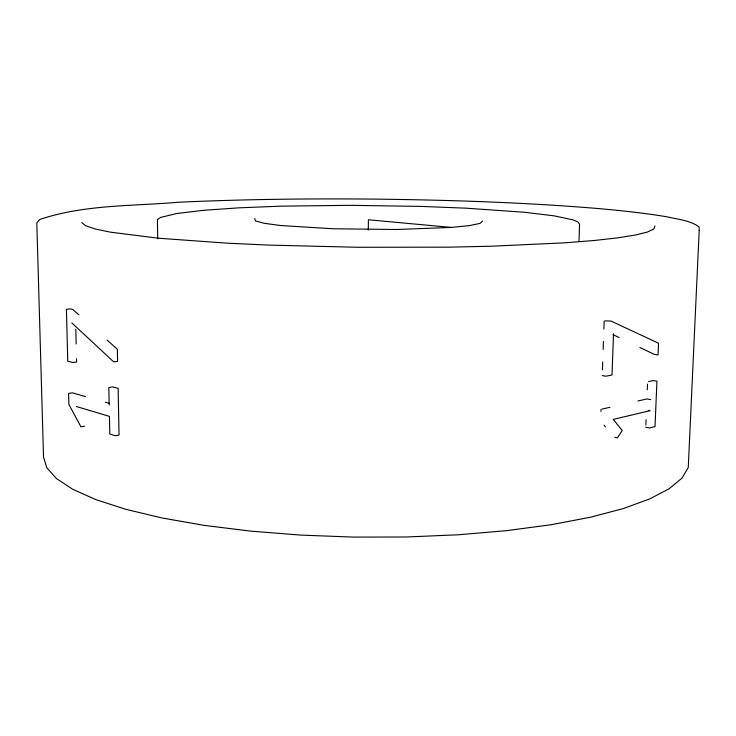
<?xml version="1.0" encoding="UTF-8"?>
<svg xmlns="http://www.w3.org/2000/svg" width="736" height="736" viewBox="0 0 736 736"><rect width="100%" height="100%" fill="white"/><g stroke="black" fill="none" stroke-linecap="round" stroke-linejoin="round"><path stroke-width="1.1" d="M368.304 230.074L368.396 219.77L451.334 227.424L469.568 225.575L480.093 223.376L482.558 221.03M578.993 241.38L579.554 224.305L578.11 222.088L573.178 219.917L554.006 215.832L524.446 212.262L466.035 208.178L421.121 206.411L350.115 205.326L280.858 206.172L239.108 207.819L203.522 210.303L176.493 213.55L160.512 217.46L157.421 219.613L157.716 238.804M600.944 411.433L601.018 409.336M602.425 369.877L602.71 361.928M603.161 349.425L603.446 341.476M603.897 328.974L604.182 321.016M613.539 333.666L612.012 374.992L605.912 376.216L602.223 375.562M645.849 425.077L646.07 419.676M647.294 389.795L647.524 384.082M654.884 225.924L653.807 229.006L647.349 232.079L635.223 235.078L617.265 237.94L593.492 240.562L564.126 242.871L490.691 246.238L448.279 247.167L357.76 247.278L268.465 245.079L227.534 243.193L158.332 238.206L110.409 232.162L95.156 228.97L85.689 225.759L81.76 222.603M602.14 409.078L609.969 407.312M637.965 400.973L646.916 398.94L650.56 399.62M648.563 381.588L653.292 380.586L656.935 381.22L655.022 426.558L649.382 427.975L645.757 427.23M84.704 426.181L80.932 426.825L68.862 404.395L68.586 393.401L72.349 392.831L85.542 396.594M605.213 320.859L611 321.062L658.536 343.234L658.039 354.982L654.378 354.402L639.878 347.466M451.334 227.424L396.75 229.494L332.847 228.767L280.582 225.51L264.058 223.275L255.41 220.883L254.785 218.509M648.278 410.32L650.1 410.679L613.263 419.391L622.279 430.542L617.357 437.902L614.624 437.313M76.351 406.511L109.434 416.355L109.802 434.028L115.239 435.74L119.057 435.05L118.128 388.378L112.663 386.906L108.827 387.486L109.195 405.058M105.331 402.242L109.719 403.494M612.941 334.595L619.16 337.566M78.798 314.796L72.809 309.442L70.233 308.918L66.424 309.313L67.758 361.229L72.818 362.526L76.608 362.02L76.526 358.634M107.07 340.06L117.346 349.241L117.585 361.348L113.73 361.882L71.824 322.902M604.054 425.15L605.434 426.862M75.799 329.259L76.167 343.942M699.2 230.469L688.252 467.516L681.978 478.142L669.217 488.695L649.695 498.934L623.346 508.558L590.364 517.252L551.227 524.713L506.736 530.647L458.022 534.796L406.456 536.986L353.63 537.096L301.19 535.118L250.801 531.144L203.936 525.338L161.874 517.942L125.589 509.248L95.735 499.569L72.652 489.228L56.405 478.529L46.81 467.746L43.534 457.102L36.8 223.045L39.634 219.53C84.07 204.452 132.324 206.246 178.618 202.234C244.49 199.198 310.445 198.499 376.381 199.125C450.837 200.063 525.329 202.428 599.555 208.656C622.104 210.708 644.635 213.054 666.972 216.807C677.819 219.392 689.715 220.257 699.08 226.872L699.2 230.469"/></g></svg>
